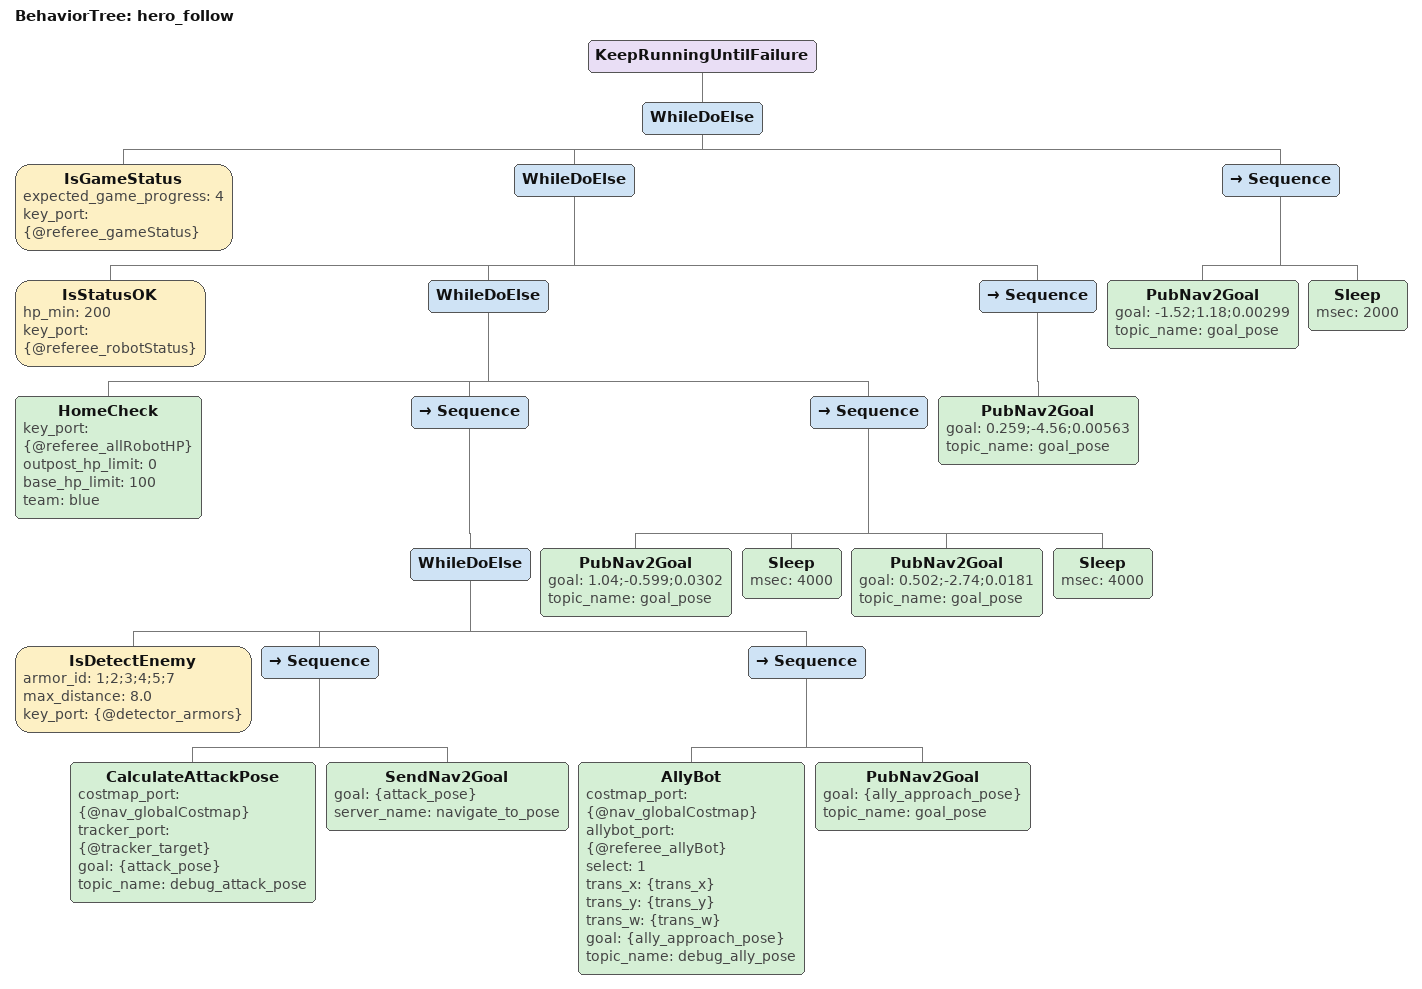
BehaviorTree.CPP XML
<?xml version="1.0" encoding="UTF-8"?>
<root BTCPP_format="4">
    <BehaviorTree ID="hero_follow">
        <KeepRunningUntilFailure>
            <WhileDoElse>
                <IsGameStatus expected_game_progress="4"
                              key_port="{@referee_gameStatus}"/>
                <WhileDoElse>
                    <IsStatusOK hp_min="200"
                                key_port="{@referee_robotStatus}"/>
                    <WhileDoElse>
                        <HomeCheck key_port="{@referee_allRobotHP}"
                                   outpost_hp_limit="0"
                                   base_hp_limit="100"
                                   team="blue"/>
                        <Sequence>
                            <WhileDoElse>
                                <IsDetectEnemy armor_id="1;2;3;4;5;7"
                                               max_distance="8.0"
                                               key_port="{@detector_armors}"/>
                                <Sequence>
                                    <CalculateAttackPose costmap_port="{@nav_globalCostmap}"
                                                         tracker_port="{@tracker_target}"
                                                         goal="{attack_pose}"
                                                         topic_name="debug_attack_pose"/>
                                    <SendNav2Goal goal="{attack_pose}"
                                                  server_name="navigate_to_pose"/>
                                </Sequence>
                                <Sequence>
                                    <AllyBot costmap_port="{@nav_globalCostmap}"
                                             allybot_port="{@referee_allyBot}"
                                             select="1"
                                             trans_x="{trans_x}"
                                             trans_y="{trans_y}"
                                             trans_w="{trans_w}"
                                             goal="{ally_approach_pose}"
                                             topic_name="debug_ally_pose"/>
                                    <PubNav2Goal goal="{ally_approach_pose}"
                                                 topic_name="goal_pose"/>
                                </Sequence>
                            </WhileDoElse>
                        </Sequence>
                        <Sequence>
                            <PubNav2Goal goal="1.04;-0.599;0.0302"
                                         topic_name="goal_pose"/>
                            <Sleep msec="4000"/>
                            <PubNav2Goal goal="0.502;-2.74;0.0181"
                                         topic_name="goal_pose"/>
                            <Sleep msec="4000"/>
                        </Sequence>
                    </WhileDoElse>
                    <Sequence>
                        <PubNav2Goal goal="0.259;-4.56;0.00563"
                                     topic_name="goal_pose"/>
                    </Sequence>
                </WhileDoElse>
                <Sequence>
                    <PubNav2Goal goal="-1.52;1.18;0.00299"
                                 topic_name="goal_pose"/>
                    <Sleep msec="2000"/>
                </Sequence>
            </WhileDoElse>
        </KeepRunningUntilFailure>
    </BehaviorTree>

</root>
